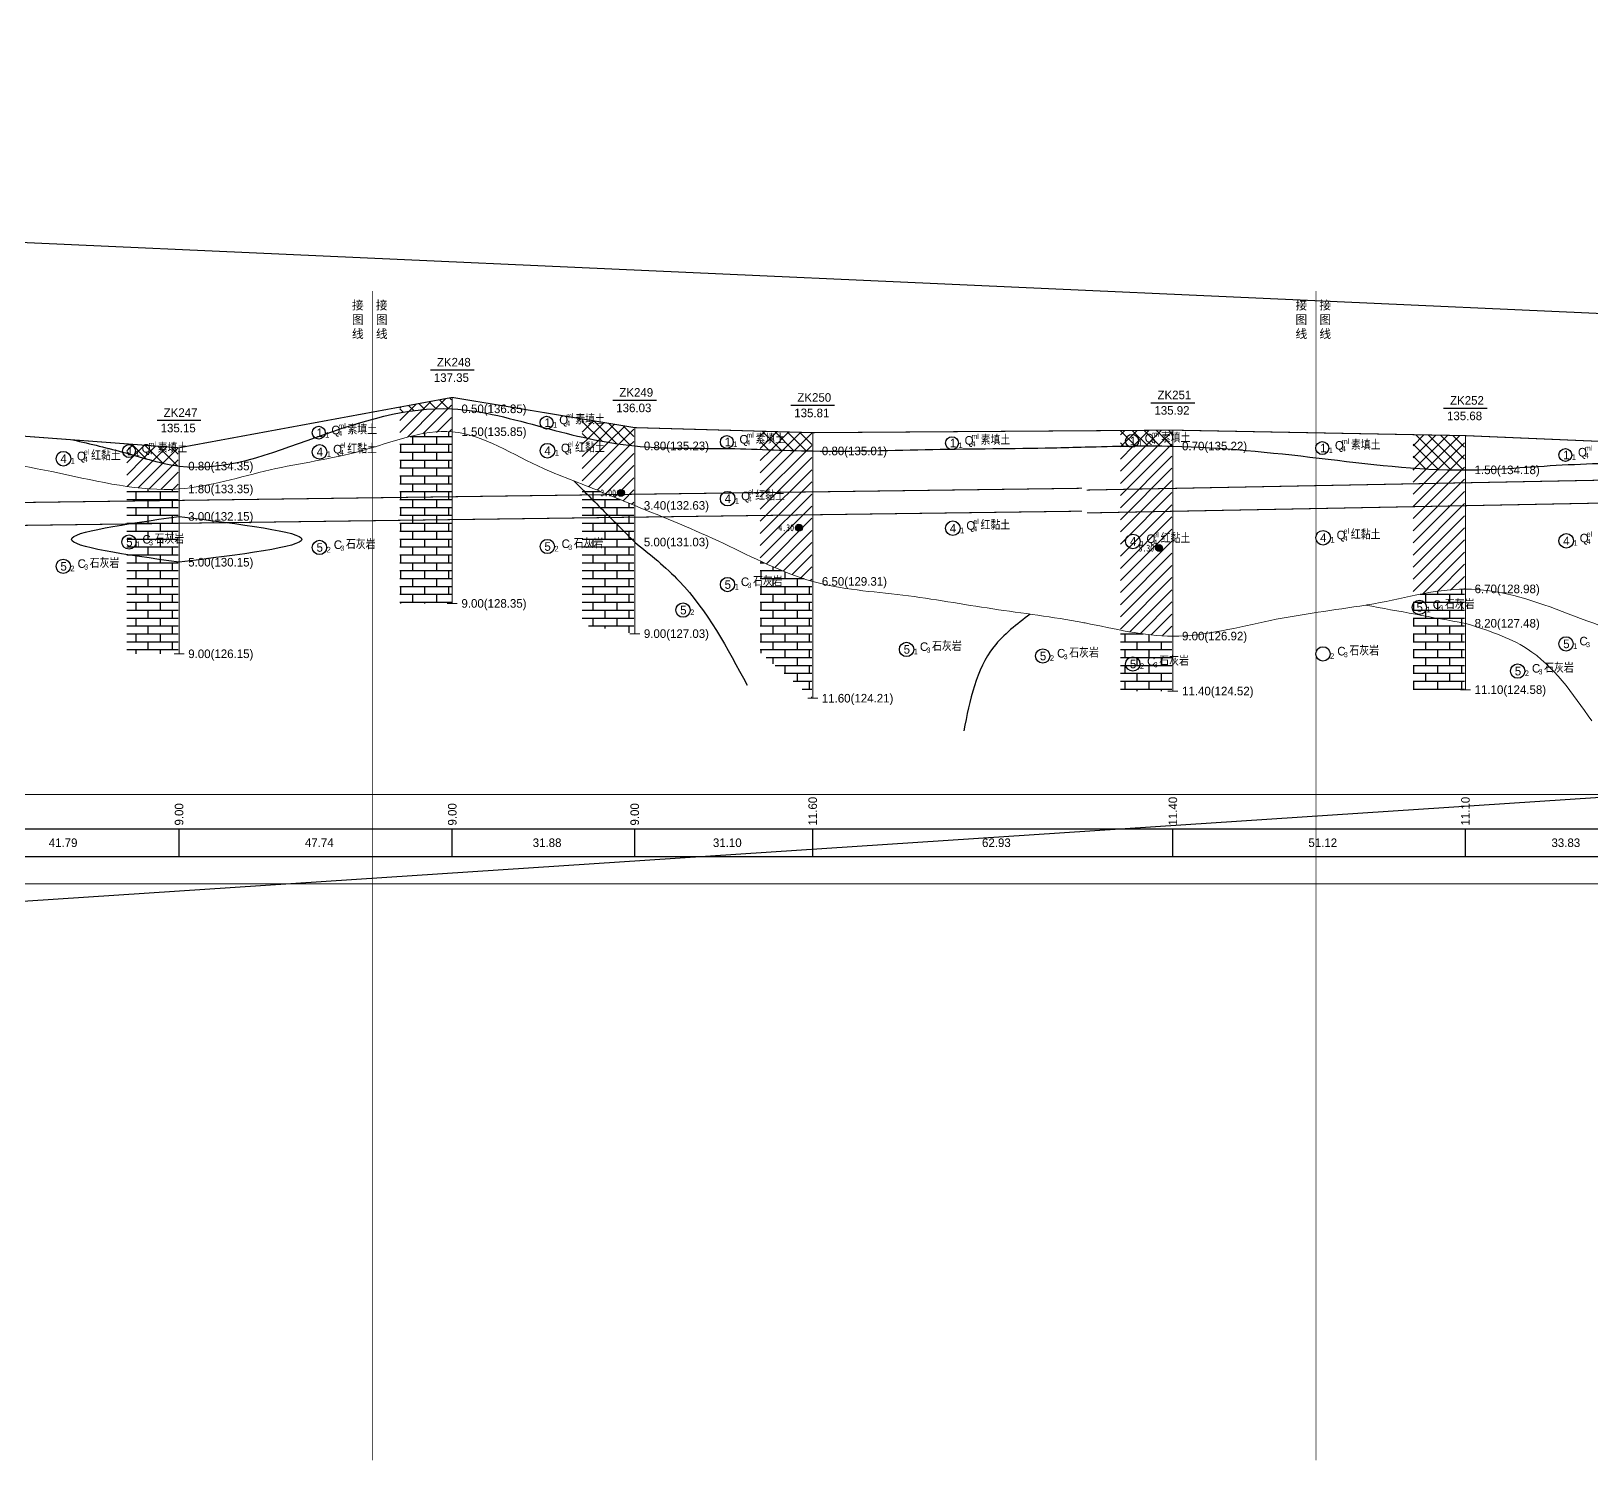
# Model space of a CAD drawing. Header units: inches. Extents: x -205 to 12199, y -11610 to -150.
# Drawn here: x 960 to 1414.4, y -9450.6 to -9034.3 of the extents above; entities that cross this region are included whole.
import ezdxf

# ---------------------------------------------------------------- set-up
doc = ezdxf.new("R2010")
doc.units = ezdxf.units.IN
doc.header["$MEASUREMENT"] = 0
for name, pattern in [('ACAD_ISO03W100', [30, 12, -18]), ('ACAD_ISO05W100', [34, 24, -3, 0.5, -3, 0.5, -3]), ('ACAD_ISO12W100', [21, 12, -3, 0, -3, 0, -3])]:
    doc.linetypes.add(name, pattern=pattern)
for name, color, linetype in [('GiCAD_PouMian', 7, 'Continuous'), ('GICAD_QUYANG', 7, 'Continuous'), ('地质-图框', 7, 'Continuous'), ('地质-地层符号', 3, 'Continuous'), ('地质-地层线', 7, 'Continuous'), ('地质-地面线', 7, 'Continuous'), ('地质-填充花纹', 4, 'Continuous'), ('地质-文字', 7, 'Continuous'), ('地质-标注栏', 7, 'Continuous'), ('地质-钻孔', 7, 'Continuous'), ('挡墙底', 7, 'Continuous'), ('管底', 7, 'Continuous'), ('红线', 1, 'ACAD_ISO05W100')]:
    doc.layers.add(name, color=color, linetype=linetype)
doc.styles.add('LZ_PMT_LINE', font='', dxfattribs={"height": 2})
doc.styles.get("Standard").update_dxf_attribs({"font": ''})
doc.styles.add('地层编号', font='Comfont.shx', dxfattribs={"width": 0.7, "height": 2.5, "bigfont": 'Hztxt12a.shx'})
doc.styles.add('层底标注', font='Comfont.shx', dxfattribs={"width": 0.7, "height": 2.5, "bigfont": 'Hztxt12a.shx'})
doc.styles.add('岩土名称', font='Comfont.shx', dxfattribs={"width": 0.7, "height": 2.5, "bigfont": 'Hztxt12a.shx'})
doc.styles.add('时代', font='Comfont.shx', dxfattribs={"width": 0.7, "height": 2.5, "bigfont": 'Hztxt12a.shx'})
doc.styles.add('标注栏数据', font='Comfont.shx', dxfattribs={"width": 0.7, "height": 2.5, "bigfont": 'Hztxt12a.shx'})
doc.styles.add('钻孔标注', font='Comfont.shx', dxfattribs={"width": 0.7, "height": 2.5, "bigfont": 'Hztxt12a.shx'})
doc.styles.get('LZ_PMT_LINE').set_extended_font_data('SimSun')
doc.styles.get('Standard').set_extended_font_data('SimSun')
doc.linetypes.add('bzhjcx', pattern='A,0.001,[2,XX1.shx,S=1,R=0,X=1,Y=0],-2', length=2.001)
doc.linetypes.add('swx', pattern='A,7,-1.5,["●",LZ_PMT_LINE,S=0.05,R=0,X=0,Y=0],-1.5', length=10)
pattern_1 = [(0, (-5340.9341, -12402.1851), (0, 2.3), []), (90, (-5340.934, -12402.185), (-3.5, 2.3), [2.3, -2.3])]
pattern_2 = [(45, (-5340.9341, -12402.1851), (-1.76776695, 1.76776695), [])]
pattern_3 = [(45, (-5340.9341, -12402.1851), (-1.76776695, 1.76776695), []), (135, (-5340.9341, -12402.1851), (-1.76776695, -1.76776695), [])]
pattern_4 = [(45, (-5430.9341, -12402.1851), (-1.76776695, 1.76776695), [])]
pattern_5 = [(0, (-5430.9341, -12402.1851), (0, 2.3), []), (90, (-5430.934, -12402.185), (-3.5, 2.3), [2.3, -2.3])]
pattern_6 = [(45, (-5430.9341, -12402.1851), (-1.76776695, 1.76776695), []), (135, (-5430.9341, -12402.1851), (-1.76776695, -1.76776695), [])]

# ---------------------------------------------------------------- blocks, each defined once
blk = doc.blocks.new('gkqy_yuan.dwg不标')
at = {"layer": 'GiCAD_PouMian'}
h = blk.add_hatch(color=7, dxfattribs=at)
edge = h.paths.add_edge_path()
edge.add_arc((0, 0), 1, 0, 360)
at = {"layer": 'GICAD_QUYANG', "color": 7}
blk.add_circle((0, 0), 1, dxfattribs=at)

msp = doc.modelspace()

# ---------------------------------------------------------------- hatches: boundary and pattern name
at = {"layer": '地质-填充花纹', "linetype": 'Continuous'}
h = msp.add_hatch(dxfattribs=at)
h.set_pattern_fill('GKSTT', scale=0.5, style=0, pattern_type=2)
h.set_pattern_definition(pattern_3)
h.paths.add_polyline_path([(1082.3239, -9144.28097), (1076.66324, -9144.30057), (1071.6852, -9144.75608), (1067.3239, -9145.45773), (1067.3239, -9143.7581), (1082.3239, -9140.99285)])
h = msp.add_hatch(dxfattribs=at)
h.set_pattern_fill('GKNXT', scale=0.5, style=0, pattern_type=2)
h.set_pattern_definition(pattern_2)
h.paths.add_polyline_path([(1082.3239, -9150.95724), (1075.33448, -9151.25001), (1070.43825, -9152.25408), (1067.3239, -9153.12472), (1067.3239, -9145.45773), (1071.6852, -9144.75608), (1076.66324, -9144.30057), (1082.3239, -9144.28097)])
h = msp.add_hatch(dxfattribs=at)
h.set_pattern_fill('GKSTT', scale=0.5, style=0, pattern_type=2)
h.set_pattern_definition(pattern_3)
h.paths.add_polyline_path([(1135.4519, -9149.70541), (1135.4519, -9155.04628), (1128.63034, -9154.12197), (1123.7152, -9153.20615), (1120.4519, -9152.49015), (1120.4519, -9147.22083)])
h = msp.add_hatch(dxfattribs=at)
h.set_pattern_fill('GKSHY', scale=0.5, style=0, pattern_type=2)
h.set_pattern_definition(pattern_1)
h.paths.add_polyline_path([(1082.3239, -9200.94677), (1067.3239, -9200.94677), (1067.3239, -9153.12472), (1070.43825, -9152.25408), (1075.33448, -9151.25001), (1082.3239, -9150.95724)])
h = msp.add_hatch(dxfattribs=at)
h.set_pattern_fill('GKNXT', scale=0.5, style=0, pattern_type=2)
h.set_pattern_definition(pattern_2)
h.paths.add_polyline_path([(1123.7152, -9153.20615), (1128.63034, -9154.12197), (1135.4519, -9155.04628), (1135.4519, -9172.31106), (1127.28067, -9168.96315), (1122.6445, -9167.09076), (1120.4519, -9166.22688), (1120.4519, -9152.49015)])
h = msp.add_hatch(dxfattribs=at)
h.set_pattern_fill('GKSTT', scale=0.5, style=0, pattern_type=2)
h.set_pattern_definition(pattern_3)
h.paths.add_polyline_path([(1187.28628, -9151.20642), (1187.28628, -9156.54092), (1181.60993, -9156.4067), (1176.61263, -9156.24252), (1172.28628, -9156.092), (1172.28628, -9150.78199)])
h = msp.add_hatch(dxfattribs=at)
h.set_pattern_fill('GKSTT', scale=0.5, style=0, pattern_type=2)
h.set_pattern_definition(pattern_6)
h.paths.add_polyline_path([(1292.1639, -9155.14345), (1286.85239, -9155.0718), (1281.85244, -9155.08293), (1277.1639, -9155.14587), (1277.1639, -9150.58679), (1292.1639, -9150.4819)])
h = msp.add_hatch(dxfattribs=at)
h.set_pattern_fill('GKSTT', scale=0.5, style=0, pattern_type=2)
h.set_pattern_definition(pattern_6)
h.paths.add_polyline_path([(1377.36394, -9152.0755), (1377.36394, -9162.07583), (1369.84516, -9161.94452), (1364.8519, -9161.68708), (1362.36394, -9161.5048), (1362.36394, -9151.7938)])
h = msp.add_hatch(dxfattribs=at)
h.set_pattern_fill('GKSTT', scale=0.5, style=0, pattern_type=2)
h.set_pattern_definition(pattern_3)
h.paths.add_polyline_path([(1002.7645, -9155.59485), (1002.7645, -9160.89885), (997.16473, -9159.82358), (992.33958, -9158.51417), (987.7645, -9157.19057), (987.7645, -9154.47498)])
h = msp.add_hatch(dxfattribs=at)
h.set_pattern_fill('GKNXT', scale=0.5, style=0, pattern_type=2)
h.set_pattern_definition(pattern_2)
h.paths.add_polyline_path([(992.33958, -9158.51417), (997.16473, -9159.82358), (1002.7645, -9160.89885), (1002.7645, -9167.61975), (997.76388, -9167.74442), (992.77269, -9167.4657), (987.80784, -9166.8789), (987.7645, -9166.87175), (987.7645, -9157.19057)])
h = msp.add_hatch(dxfattribs=at)
h.set_pattern_fill('GKNXT', scale=0.5, style=0, pattern_type=2)
h.set_pattern_definition(pattern_2)
h.paths.add_polyline_path([(1176.61263, -9156.24252), (1181.60993, -9156.4067), (1187.28628, -9156.54092), (1187.28628, -9194.46102), (1179.76552, -9191.87953), (1175.16597, -9189.91978), (1172.28628, -9188.5817), (1172.28628, -9156.092)])
h = msp.add_hatch(dxfattribs=at)
h.set_pattern_fill('GKNXT', scale=0.5, style=0, pattern_type=2)
h.set_pattern_definition(pattern_4)
h.paths.add_polyline_path([(1292.1639, -9155.14345), (1292.1639, -9210.46642), (1286.53253, -9210.15703), (1281.57741, -9209.49371), (1277.1639, -9208.69784), (1277.1639, -9155.14587), (1281.85244, -9155.08293), (1286.85239, -9155.0718)])
h = msp.add_hatch(dxfattribs=at)
h.set_pattern_fill('GKNXT', scale=0.5, style=0, pattern_type=2)
h.set_pattern_definition(pattern_4)
h.paths.add_polyline_path([(1364.8519, -9161.68708), (1369.84516, -9161.94452), (1377.36394, -9162.07583), (1377.36394, -9196.76828), (1368.84194, -9197.49849), (1363.91899, -9198.37078), (1362.36394, -9198.69317), (1362.36394, -9161.5048)])
h = msp.add_hatch(dxfattribs=at)
h.set_pattern_fill('GKSHY', scale=0.5, style=0, pattern_type=2)
h.set_pattern_definition(pattern_1)
h.paths.add_polyline_path([(1122.6445, -9167.09076), (1127.28067, -9168.96315), (1135.4519, -9172.31106), (1135.4519, -9182.82856), (1130.37151, -9177.71578), (1126.84723, -9174.16903), (1121.51685, -9168.80466), (1120.4519, -9167.73292), (1120.4519, -9166.22688)])
h = msp.add_hatch(dxfattribs=at)
h.set_pattern_fill('GKSHY', scale=0.5, style=0, pattern_type=2)
h.set_pattern_definition(pattern_1)
h.paths.add_polyline_path([(987.80784, -9166.8789), (992.77269, -9167.4657), (997.76388, -9167.74442), (1002.7645, -9167.61975), (1002.7645, -9175.64926), (995.68733, -9176.66114), (990.74174, -9177.3963), (987.7645, -9177.86939), (987.7645, -9166.87175)])
h = msp.add_hatch(dxfattribs=at)
h.set_pattern_fill('GKSHY', scale=0.5, style=0, pattern_type=2)
h.set_pattern_definition(pattern_1)
h.paths.add_polyline_path([(1121.51685, -9168.80466), (1126.84723, -9174.16903), (1130.37151, -9177.71578), (1135.4519, -9182.82856), (1135.4519, -9209.70384), (1129.79843, -9208.73191), (1123.89525, -9207.74485), (1120.4519, -9207.20152), (1120.4519, -9167.73292)])
h = msp.add_hatch(dxfattribs=at)
h.set_pattern_fill('GKSHY', scale=0.5, style=0, pattern_type=2)
h.set_pattern_definition(pattern_1)
h.paths.add_polyline_path([(1002.7645, -9188.91127), (998.06438, -9188.2423), (993.11659, -9187.5216), (988.17423, -9186.76454), (987.7645, -9186.69596), (987.7645, -9177.86939), (990.74174, -9177.3963), (995.68733, -9176.66114), (1002.7645, -9175.64926)])
h = msp.add_hatch(dxfattribs=at)
h.set_pattern_fill('GKSHY', scale=0.5, style=0, pattern_type=2)
h.set_pattern_definition(pattern_1)
h.paths.add_polyline_path([(988.17423, -9186.76454), (993.11659, -9187.5216), (998.06438, -9188.2423), (1002.7645, -9188.91127), (1002.7645, -9215.61352), (987.7645, -9215.61352), (987.7645, -9186.69596)])
h = msp.add_hatch(dxfattribs=at)
h.set_pattern_fill('GKSHY', scale=0.5, style=0, pattern_type=2)
h.set_pattern_definition(pattern_1)
h.paths.add_polyline_path([(1175.16597, -9189.91978), (1179.76552, -9191.87953), (1187.28628, -9194.46102), (1187.28628, -9228.32754), (1172.28628, -9215.17025), (1172.28628, -9188.5817)])
h = msp.add_hatch(dxfattribs=at)
h.set_pattern_fill('GKSHY', scale=0.5, style=0, pattern_type=2)
h.set_pattern_definition(pattern_5)
h.paths.add_polyline_path([(1377.36394, -9206.70108), (1368.00945, -9204.98829), (1363.09121, -9204.08776), (1362.36394, -9203.9546), (1362.36394, -9198.69317), (1363.91899, -9198.37078), (1368.84194, -9197.49849), (1377.36394, -9196.76828)])
h = msp.add_hatch(dxfattribs=at)
h.set_pattern_fill('GKSHY', scale=0.5, style=0, pattern_type=2)
h.set_pattern_definition(pattern_5)
h.paths.add_polyline_path([(1363.09121, -9204.08776), (1368.00945, -9204.98829), (1377.36394, -9206.70108), (1377.36394, -9226.0802), (1362.36394, -9226.0802), (1362.36394, -9203.9546)])
h = msp.add_hatch(dxfattribs=at)
h.set_pattern_fill('GKSHY', scale=0.5, style=0, pattern_type=2)
h.set_pattern_definition(pattern_5)
h.paths.add_polyline_path([(1281.57741, -9209.49371), (1286.53253, -9210.15703), (1292.1639, -9210.46642), (1292.1639, -9226.48015), (1277.1639, -9226.48015), (1277.1639, -9208.69784)])

# ---------------------------------------------------------------- linework, layer by layer
msp.add_spline([(1250.86349, -9204.0598), (1240.27998, -9213.56958), (1231.5253, -9238.03474)], degree=3)
at = {"layer": '地质-地层符号', "color": 7, "linetype": 'Continuous'}
for centre, major_axis in [((1110.03924, -9148.29982), (0, 1.875)), ((1043.69554, -9151.23317), (0, 1.875)), ((1162.52042, -9153.93318), (0, 1.875)), ((1228.09728, -9154.25608), (0, 1.875)), ((1280.54285, -9153.60302), (0, 1.875)), ((969.34047, -9158.79988), (0, 2.125)), ((988.43789, -9156.57765), (0, 1.875)), ((1043.94554, -9156.8155), (0, 2.125)), ((1110.28924, -9156.46649), (0, 2.125)), ((1335.92201, -9155.70875), (0, 1.875)), ((1406.71306, -9157.70872), (0, 1.875)), ((1162.77042, -9170.43318), (0, 2.125)), ((1228.34728, -9179.03034), (0, 2.125)), ((1336.17201, -9181.80459), (0, 2.125)), ((988.45275, -9183.06724), (0, 2.08333)), ((1043.90387, -9184.64262), (0, 2.08333)), ((1110.24757, -9184.36238), (0, 2.08333)), ((1280.79285, -9182.88996), (0, 2.125)), ((1406.96306, -9182.70873), (0, 2.125)), ((969.29881, -9190.13321), (0, 2.08333)), ((1162.72876, -9195.43318), (0, 2.08333)), ((1149.77016, -9202.88318), (0, 2.08333)), ((1364.20763, -9202.07699), (0, 2.08333)), ((1406.9214, -9212.7087), (0, 2.08333)), ((1214.86586, -9214.32488), (0, 2.08333)), ((1254.52502, -9216.2389), (0, 2.08333)), ((1336.13034, -9215.63792), (0, 2.08333)), ((1280.75118, -9218.57369), (0, 2.08333)), ((1392.82588, -9220.6421), (0, 2.08333))]:
    msp.add_ellipse(centre, major_axis=major_axis, ratio=1, dxfattribs=at)
at = {"layer": '地质-地层线', "color": 7, "lineweight": 25}
for points, knots in [([(1266.85562, -9155.38164), (1275.38052, -9155.1588), (1298.15641, -9154.60023), (1335.00698, -9158.40569), (1372.77871, -9163.40825), (1405.78723, -9160.19384), (1435.73955, -9159.95414), (1466.79256, -9153.71042), (1499.69498, -9149.48924), (1531.75427, -9142.81224), (1563.76078, -9143.73323), (1588.65635, -9141.02135), (1602.92332, -9142.68599), (1606.85562, -9143.28539)], [298.564283754, 298.564283754, 298.564283754, 298.564283754, 324.128907391, 366.869751148, 409.610594905, 437.839756472, 466.06891804, 499.286247146, 532.503576253, 565.72090536, 597.005381034, 628.289856709, 640.227264169, 640.227264169, 640.227264169, 640.227264169]), ([(972.05862, -9153.30241), (977.21969, -9154.48777), (987.54183, -9156.85849), (1010.9731, -9164.67256), (1042.84067, -9152.10443), (1078.11957, -9140.80838), (1109.18282, -9149.9179), (1135.16152, -9156.2083), (1161.658, -9155.44889), (1190.52969, -9157.05562), (1222.5028, -9155.86389), (1248.92892, -9155.85903), (1263.72181, -9155.46356), (1266.85562, -9155.38164)], [0, 0, 0, 0, 15.94289524, 31.88579048, 72.528994173, 113.172197865, 140.279505561, 167.386813258, 193.314379315, 219.241945372, 254.204266045, 289.166586718, 298.564283754, 298.564283754, 298.564283754, 298.564283754])]:
    msp.add_open_spline(points, degree=3, knots=knots, dxfattribs=at)
at = {"layer": '地质-地层线', "color": 7, "linetype": 'bzhjcx', "lineweight": 0}
for points, knots in [([(926.85562, -9158.44477), (929.02717, -9158.3845), (942.85141, -9158.29132), (968.13575, -9162.47986), (1000.484, -9170.74747), (1029.53926, -9161.14538), (1055.95184, -9157.88211), (1083.49502, -9146.11948), (1103.2012, -9159.68714), (1120.95388, -9166.3247), (1138.51586, -9173.61255), (1161.75828, -9182.95127), (1186.46728, -9196.31923), (1213.89168, -9198.00523), (1239.93935, -9202.80635), (1257.66798, -9204.86122), (1266.63525, -9206.58094), (1266.85562, -9206.62356)], [462.505859848, 462.505859848, 462.505859848, 462.505859848, 469.045196407, 504.173040576, 539.300884746, 566.396353847, 593.491822948, 620.587292049, 649.237786666, 658.787951538, 677.888281283, 706.069340384, 734.250399485, 760.770657981, 787.290916477, 813.811174973, 814.479339142, 814.479339142, 814.479339142, 814.479339142]), ([(1266.85562, -9206.62356), (1275.38197, -9208.27282), (1293.38187, -9212.90652), (1320.59594, -9205.19199), (1339.5327, -9202.87754), (1358.4648, -9199.84219), (1377.83375, -9193.7577), (1405.60622, -9202.67617), (1434.07801, -9214.99888), (1458.46624, -9196.66441), (1477.38611, -9189.21276), (1493.80097, -9181.05374), (1510.11927, -9174.80663), (1534.43824, -9153.81475), (1551.79468, -9175.74993), (1572.76565, -9188.31917), (1586.78318, -9204.27601), (1602.77321, -9204.20741), (1606.85562, -9203.72572)], [814.479339142, 814.479339142, 814.479339142, 814.479339142, 840.331433469, 869.098024341, 897.210832883, 897.864615213, 926.631206086, 955.569383834, 984.507561581, 1011.805738438, 1039.103915294, 1046.903394395, 1066.40209215, 1093.700269006, 1125.67022648, 1130.998552726, 1168.296836445, 1180.636197901, 1180.636197901, 1180.636197901, 1180.636197901])]:
    msp.add_open_spline(points, degree=3, knots=knots, dxfattribs=at)
at = {"layer": '地质-地层线', "color": 7}
for points in [[(1117.99257, -9165.25791), (1126.84723, -9174.16903), (1135.7019, -9183.08015)], [(1003.0145, -9188.94685), (971.67167, -9182.28018), (1003.0145, -9175.61352)], [(1003.0145, -9175.61352), (1038.81623, -9182.28018), (1003.0145, -9188.94685)], [(1135.7019, -9183.08015), (1148.65999, -9194.44638), (1168.42435, -9224.75464)]]:
    msp.add_spline(points, degree=3, dxfattribs=at)
at = {"layer": '地质-地层线', "color": 7, "lineweight": 0}
for points in [[(1348.56848, -9201.42866), (1363.09121, -9204.08776), (1377.61394, -9206.74686)], [(1377.61394, -9206.74686), (1395.57192, -9214.12943), (1414.4107, -9235.13928)]]:
    msp.add_spline(points, degree=3, dxfattribs=at)
at = {"layer": '地质-地面线', "color": 0, "linetype": 'Continuous', "const_width": 0.3}
for points in [[(1266.85562, -9150.65887), (1292.4139, -9150.48015), (1377.61394, -9152.08019), (1433.99601, -9154.48009), (1532.49222, -9136.0135), (1595.02919, -9138.68013), (1606.85562, -9138.97159)], [(926.85562, -9150.98041), (933.36378, -9150.41353), (1003.0145, -9155.61352), (1082.5739, -9140.94677), (1135.7019, -9149.74682), (1187.53628, -9151.21349), (1266.85562, -9150.65887)]]:
    msp.add_lwpolyline(points, dxfattribs=at)
at = {"layer": '地质-标注栏', "color": 7, "linetype": 'Continuous', "const_width": 0.3}
for points in [[(886.85541, -9256.61336), (1276.85541, -9256.61336)], [(1226.85541, -9256.61336), (1616.85541, -9256.61336)], [(886.85541, -9282.61336), (1276.85541, -9282.61336)], [(1226.85541, -9282.61336), (1616.85541, -9282.61336)]]:
    msp.add_lwpolyline(points, dxfattribs=at)
at = {"layer": '地质-标注栏', "color": 7, "linetype": 'Continuous'}
for points in [[(886.85541, -9266.61336), (1276.85541, -9266.61336)], [(1003.0145, -9274.61336), (1003.0145, -9266.61336)], [(1003.0145, -9274.61336), (1003.0145, -9266.61336)], [(1082.5739, -9274.61336), (1082.5739, -9266.61336)], [(1082.5739, -9274.61336), (1082.5739, -9266.61336)], [(1135.7019, -9274.61336), (1135.7019, -9266.61336)], [(1135.7019, -9274.61336), (1135.7019, -9266.61336)], [(1187.53628, -9274.61336), (1187.53628, -9266.61336)], [(1187.53628, -9274.61336), (1187.53628, -9266.61336)], [(1226.85541, -9266.61336), (1616.85541, -9266.61336)], [(1292.4139, -9274.61336), (1292.4139, -9266.61336)], [(1292.4139, -9274.61336), (1292.4139, -9266.61336)], [(1377.61394, -9274.61336), (1377.61394, -9266.61336)], [(1377.61394, -9274.61336), (1377.61394, -9266.61336)], [(886.85541, -9274.61336), (1276.85541, -9274.61336)], [(1226.85541, -9274.61336), (1616.85541, -9274.61336)]]:
    msp.add_lwpolyline(points, dxfattribs=at)
at = {"layer": '地质-钻孔', "color": 7, "linetype": 'Continuous'}
for p, q in [((1076.21088, -9132.94686), (1088.93696, -9132.94686)), ((1129.33881, -9141.74691), (1142.06488, -9141.74691)), ((1181.17328, -9143.21346), (1193.89936, -9143.21346)), ((1286.05072, -9142.48006), (1298.7768, -9142.48006)), ((996.65131, -9147.61361), (1009.37738, -9147.61361)), ((1371.25092, -9144.08016), (1383.97699, -9144.08016))]:
    msp.add_line(p, q, dxfattribs=at)
at = {"layer": '地质-钻孔', "color": 7, "const_width": 0.3, "flags": 128}
for points in [[(1082.5739, -9140.94677), (1082.5739, -9200.94677)], [(1135.7019, -9149.74682), (1135.7019, -9209.74682)], [(1187.53628, -9151.21349), (1187.53628, -9228.54683)], [(1292.4139, -9150.48016), (1292.4139, -9226.48015)], [(1377.61394, -9152.08019), (1377.61394, -9226.0802)], [(1003.0145, -9155.61352), (1003.0145, -9215.61352)]]:
    msp.add_lwpolyline(points, dxfattribs=at)
at = {"layer": '地质-钻孔', "color": 7, "linetype": 'Continuous', "const_width": 0.3, "flags": 128}
for points in [[(1081.0739, -9200.94677), (1084.0739, -9200.94677)], [(1134.2019, -9209.74682), (1137.2019, -9209.74682)], [(1001.5145, -9215.61352), (1004.5145, -9215.61352)], [(1186.03628, -9228.54683), (1189.03628, -9228.54683)], [(1290.9139, -9226.48015), (1293.9139, -9226.48015)], [(1376.11394, -9226.0802), (1379.11394, -9226.0802)]]:
    msp.add_lwpolyline(points, dxfattribs=at)
at = {"layer": '挡墙底', "linetype": 'ACAD_ISO12W100', "const_width": 0.3}
for points in [[(1267.45011, -9174.58731), (1607.31988, -9168.07029)], [(926.45307, -9178.62824), (1266.0052, -9174.07197)]]:
    msp.add_lwpolyline(points, dxfattribs=at)
at = {"layer": '管底'}
for points in [[(-198.22635, -9363.82566), (4802.01627, -9034.32052)], [(-93.03196, -9048.34204), (4879.15883, -9272.68595)]]:
    msp.add_lwpolyline(points, dxfattribs=at)
at = {"layer": '管底', "linetype": 'swx', "const_width": 0.3}
for points in [[(1267.32231, -9167.92254), (1607.19209, -9161.40552)], [(926.36363, -9171.96284), (1265.91576, -9167.40657)]]:
    msp.add_lwpolyline(points, dxfattribs=at)
at = {"layer": '红线', "linetype": 'ACAD_ISO03W100', "ltscale": 0.4, "const_width": 0.2}
for points in [[(1059.34625, -9109.92654), (1059.34625, -9450.47837)], [(1334.10372, -9109.92654), (1334.10372, -9450.47837)]]:
    msp.add_lwpolyline(points, dxfattribs=at)

# ---------------------------------------------------------------- block references
at = {"layer": '地质-图框', "linetype": 'Continuous'}
for p in [(1131.7019, -9168.74682), (1183.53628, -9178.88016), (1288.4139, -9184.81349)]:
    msp.add_blockref('gkqy_yuan.dwg不标', p, dxfattribs=at)

# ---------------------------------------------------------------- texts
at = {"layer": '地质-图框', "color": 0, "linetype": 'Continuous', "width": 0.7}
for s, p in [('3.00', (1125.69743, -9169.74682)), ('4.30', (1177.53181, -9179.88016)), ('5.30', (1282.40943, -9185.81349))]:
    msp.add_text(s, height=2, dxfattribs=at).set_placement(p)
at = {"layer": '地质-地层符号', "color": 7, "linetype": 'Continuous'}
for s, height, style, p in [('1', 2.5, '地层编号', (1109.41424, -9149.54982)), ('Q', 2.5, '时代', (1113.72674, -9148.74982)), ('素填土', 2.5, '岩土名称', (1118.3934, -9148.74982)), ('1', 2.5, '地层编号', (1043.07054, -9152.48317)), ('1', 1.625, '地层编号', (1045.57054, -9152.68317)), ('Q', 2.5, '时代', (1047.38304, -9151.68317)), ('素填土', 2.5, '岩土名称', (1052.0497, -9151.68317)), ('1', 1.625, '地层编号', (1111.91424, -9149.74982)), ('Q', 2.5, '时代', (1166.20792, -9154.38318)), ('素填土', 2.5, '岩土名称', (1170.87459, -9154.38318)), ('Q', 2.5, '时代', (1231.78478, -9154.70608)), ('素填土', 2.5, '岩土名称', (1236.45145, -9154.70608)), ('1', 2.5, '地层编号', (1279.91785, -9154.85302)), ('Q', 2.5, '时代', (1284.23035, -9154.05302)), ('素填土', 2.5, '岩土名称', (1288.89701, -9154.05302)), ('Q', 2.5, '时代', (973.27797, -9159.24988)), ('红黏土', 2.5, '岩土名称', (977.40297, -9159.24988)), ('1', 2.5, '地层编号', (987.81289, -9157.82765)), ('1', 1.625, '地层编号', (990.31289, -9158.02765)), ('Q', 2.5, '时代', (992.12539, -9157.02765)), ('素填土', 2.5, '岩土名称', (996.79206, -9157.02765)), ('4', 2.5, '地层编号', (1043.07054, -9158.0655)), ('1', 1.625, '地层编号', (1046.07054, -9158.2655)), ('Q', 2.5, '时代', (1047.88304, -9157.2655)), ('红黏土', 2.5, '岩土名称', (1052.00804, -9157.2655)), ('4', 2.5, '地层编号', (1109.41424, -9157.71649)), ('1', 1.625, '地层编号', (1112.41424, -9157.91649)), ('Q', 2.5, '时代', (1114.22674, -9156.91649)), ('红黏土', 2.5, '岩土名称', (1118.35174, -9156.91649)), ('1', 2.5, '地层编号', (1161.89542, -9155.18318)), ('1', 1.625, '地层编号', (1164.39542, -9155.38318)), ('1', 2.5, '地层编号', (1227.47228, -9155.50608)), ('1', 1.625, '地层编号', (1229.97228, -9155.70608)), ('1', 1.625, '地层编号', (1282.41785, -9155.05302)), ('1', 2.5, '地层编号', (1335.29701, -9156.95875)), ('1', 1.625, '地层编号', (1337.79701, -9157.15875)), ('Q', 2.5, '时代', (1339.60951, -9156.15875)), ('素填土', 2.5, '岩土名称', (1344.27618, -9156.15875)), ('1', 2.5, '地层编号', (1406.08806, -9158.95872)), ('Q', 2.5, '时代', (1410.40056, -9158.15872)), ('4', 2.5, '地层编号', (968.46547, -9160.04988)), ('1', 1.625, '地层编号', (971.46547, -9160.24988)), ('1', 1.625, '地层编号', (1408.58806, -9159.15872)), ('4', 2.5, '地层编号', (1161.89542, -9171.68318)), ('1', 1.625, '地层编号', (1164.89542, -9171.88318)), ('Q', 2.5, '时代', (1166.70792, -9170.88318)), ('红黏土', 2.5, '岩土名称', (1170.83292, -9170.88318)), ('4', 2.5, '地层编号', (1227.47228, -9180.28034)), ('1', 1.625, '地层编号', (1230.47228, -9180.48034)), ('Q', 2.5, '时代', (1232.28478, -9179.48034)), ('红黏土', 2.5, '岩土名称', (1236.40978, -9179.48034)), ('Q', 2.5, '时代', (1340.10951, -9182.25459)), ('红黏土', 2.5, '岩土名称', (1344.23451, -9182.25459)), ('5', 2.5, '地层编号', (987.61942, -9184.31724)), ('1', 1.625, '地层编号', (990.53609, -9184.51724)), ('C', 2.5, '时代', (992.34859, -9183.51724)), ('石灰岩', 2.5, '岩土名称', (995.89025, -9183.51724)), ('5', 2.5, '地层编号', (1043.07054, -9185.89262)), ('2', 1.625, '地层编号', (1045.9872, -9186.09262)), ('C', 2.5, '时代', (1048.07054, -9185.09262)), ('石灰岩', 2.5, '岩土名称', (1051.6122, -9185.09262)), ('5', 2.5, '地层编号', (1109.41424, -9185.61238)), ('2', 1.625, '地层编号', (1112.3309, -9185.81238)), ('C', 2.5, '时代', (1114.41424, -9184.81238)), ('石灰岩', 2.5, '岩土名称', (1117.9559, -9184.81238)), ('4', 2.5, '地层编号', (1279.91785, -9184.13996)), ('1', 1.625, '地层编号', (1282.91785, -9184.33996)), ('Q', 2.5, '时代', (1284.73035, -9183.33996)), ('红黏土', 2.5, '岩土名称', (1288.85535, -9183.33996)), ('4', 2.5, '地层编号', (1335.29701, -9183.05459)), ('1', 1.625, '地层编号', (1338.29701, -9183.25459)), ('4', 2.5, '地层编号', (1406.08806, -9183.95873)), ('1', 1.625, '地层编号', (1409.08806, -9184.15873)), ('Q', 2.5, '时代', (1410.90056, -9183.15873)), ('5', 2.5, '地层编号', (968.46547, -9191.38321)), ('C', 2.5, '时代', (973.46547, -9190.58321)), ('石灰岩', 2.5, '岩土名称', (977.00714, -9190.58321)), ('2', 1.625, '地层编号', (971.38214, -9191.58321)), ('C', 2.5, '时代', (1166.62459, -9195.88318)), ('石灰岩', 2.5, '岩土名称', (1170.16626, -9195.88318)), ('5', 2.5, '地层编号', (1161.89542, -9196.68318)), ('1', 1.625, '地层编号', (1164.81209, -9196.88318)), ('5', 2.5, '地层编号', (1148.93683, -9204.13318)), ('5', 2.5, '地层编号', (1363.3743, -9203.32699)), ('1', 1.625, '地层编号', (1366.29097, -9203.52699)), ('C', 2.5, '时代', (1368.10347, -9202.52699)), ('石灰岩', 2.5, '岩土名称', (1371.64513, -9202.52699)), ('2', 1.625, '地层编号', (1151.85349, -9204.33318)), ('5', 2.5, '地层编号', (1406.08806, -9213.9587)), ('C', 2.5, '时代', (1410.81723, -9213.1587)), ('5', 2.5, '地层编号', (1214.03252, -9215.57488)), ('1', 1.625, '地层编号', (1216.94919, -9215.77488)), ('C', 2.5, '时代', (1218.76169, -9214.77488)), ('石灰岩', 2.5, '岩土名称', (1222.30336, -9214.77488)), ('5', 2.5, '地层编号', (1253.69169, -9217.4889)), ('2', 1.625, '地层编号', (1256.60836, -9217.6889)), ('C', 2.5, '时代', (1258.69169, -9216.6889)), ('石灰岩', 2.5, '岩土名称', (1262.23336, -9216.6889)), ('石灰岩', 2.5, '岩土名称', (1288.45951, -9219.02369)), ('2', 1.625, '地层编号', (1338.21368, -9217.08792)), ('C', 2.5, '时代', (1340.29701, -9216.08792)), ('石灰岩', 2.5, '岩土名称', (1343.83868, -9216.08792)), ('1', 1.625, '地层编号', (1409.00473, -9214.1587)), ('5', 2.5, '地层编号', (1279.91785, -9219.82369)), ('2', 1.625, '地层编号', (1282.83451, -9220.02369)), ('C', 2.5, '时代', (1284.91785, -9219.02369)), ('5', 2.5, '地层编号', (1391.99255, -9221.8921)), ('2', 1.625, '地层编号', (1394.90921, -9222.0921)), ('C', 2.5, '时代', (1396.99255, -9221.0921)), ('石灰岩', 2.5, '岩土名称', (1400.53421, -9221.0921))]:
    msp.add_text(s, height=height, dxfattribs=dict(at, style=style)).set_placement(p)
at = {"layer": '地质-地层符号', "color": 7, "linetype": 'Continuous', "style": '时代', "width": 0.8}
for s, p in [('4', (1115.76007, -9149.24982)), ('ml', (1115.76007, -9147.08315)), ('4', (1049.41637, -9152.18317)), ('ml', (1049.41637, -9150.0165)), ('ml', (1168.24126, -9152.71651)), ('ml', (1233.81812, -9153.03942)), ('ml', (1286.26368, -9152.38635)), ('el', (975.31131, -9157.58321)), ('4', (994.15873, -9157.52765)), ('ml', (994.15873, -9155.36099)), ('4', (1049.91637, -9157.7655)), ('el', (1049.91637, -9155.59883)), ('4', (1116.26007, -9157.41649)), ('el', (1116.26007, -9155.24982)), ('4', (1168.24126, -9154.88318)), ('4', (1233.81812, -9155.20608)), ('4', (1286.26368, -9154.55302)), ('4', (1341.64284, -9156.65875)), ('ml', (1341.64284, -9154.49209)), ('4', (1412.4339, -9158.65872)), ('ml', (1412.4339, -9156.49206)), ('4', (975.31131, -9159.74988)), ('4', (1168.74126, -9171.38318)), ('el', (1168.74126, -9169.21651)), ('4', (1234.31812, -9179.98034)), ('el', (1234.31812, -9177.81367)), ('el', (1342.14284, -9180.58792)), ('el', (1412.9339, -9181.49206)), ('3', (994.29859, -9184.01724)), ('3', (1050.02054, -9185.59262)), ('3', (1116.36424, -9185.31238)), ('4', (1286.76368, -9183.83996)), ('el', (1286.76368, -9181.6733)), ('4', (1342.14284, -9182.75459)), ('4', (1412.9339, -9183.65873)), ('3', (975.41547, -9191.08321)), ('3', (1168.57459, -9196.38318)), ('3', (1370.05347, -9203.02699)), ('3', (1220.71169, -9215.27488)), ('3', (1260.64169, -9217.1889)), ('3', (1342.24701, -9216.58792)), ('3', (1412.76723, -9213.6587)), ('3', (1286.86785, -9219.52369)), ('3', (1398.94255, -9221.5921))]:
    msp.add_text(s, height=1.5, dxfattribs=at).set_placement(p)
at = {"layer": '地质-文字', "color": 7, "linetype": 'Continuous', "style": '层底标注'}
for s, p in [('0.50(136.85)', (1085.25024, -9145.51646)), ('1.50(135.85)', (1085.25024, -9152.18313)), ('0.80(135.23)', (1138.37823, -9156.31651)), ('0.80(135.01)', (1190.21262, -9157.78318)), ('0.70(135.22)', (1295.09699, -9156.35874)), ('0.80(134.35)', (1005.69083, -9162.18321)), ('1.50(134.18)', (1380.29703, -9163.29211)), ('1.80(133.35)', (1005.69083, -9168.84988)), ('3.00(132.15)', (1005.69083, -9176.84988)), ('3.40(132.63)', (1138.37823, -9173.64984)), ('5.00(131.03)', (1138.37823, -9184.31651)), ('5.00(130.15)', (1005.69083, -9190.18321)), ('6.50(129.31)', (1190.21262, -9195.78318)), ('6.70(128.98)', (1380.29703, -9197.95877)), ('9.00(128.35)', (1085.25024, -9202.18313)), ('8.20(127.48)', (1380.29703, -9207.95877)), ('9.00(127.03)', (1138.37823, -9210.98318)), ('9.00(126.92)', (1295.09699, -9211.69207)), ('9.00(126.15)', (1005.69083, -9216.84988)), ('11.40(124.52)', (1295.09699, -9227.69207)), ('11.10(124.58)', (1380.29703, -9227.29211)), ('11.60', (1190.18628, -9229.79683)), ('11.60(124.21)', (1190.21262, -9229.78319))]:
    msp.add_text(s, height=2.5, dxfattribs=at).set_placement(p)
at = {"layer": '地质-标注栏', "color": 7, "linetype": 'Continuous', "style": '标注栏数据'}
for s, p in [('9.00', (1004.2645, -9265.61336)), ('9.00', (1083.8239, -9265.61336)), ('9.00', (1136.9519, -9265.61336)), ('11.60', (1188.78628, -9265.61336)), ('11.40', (1293.6639, -9265.61336)), ('11.10', (1378.86394, -9265.61336))]:
    msp.add_text(s, height=2.5, rotation=90.0000025, dxfattribs=at).set_placement(p)
for s, p in [('41.79', (965.06065, -9271.86336)), ('47.74', (1039.66571, -9271.86336)), ('31.88', (1106.00941, -9271.86336)), ('31.10', (1158.4906, -9271.86336)), ('62.93', (1236.8466, -9271.86336)), ('51.12', (1331.88543, -9271.86336)), ('33.83', (1402.67648, -9271.86336))]:
    msp.add_text(s, height=2.5, dxfattribs=at).set_placement(p)
at = {"layer": '地质-钻孔', "color": 7, "linetype": 'Continuous', "style": '钻孔标注'}
for s, p in [('ZK248', (1078.10463, -9131.94677)), ('137.35', (1077.21078, -9136.44677)), ('ZK249', (1131.23262, -9140.74682)), ('ZK251', (1287.94463, -9141.48016)), ('136.03', (1130.33877, -9145.24682)), ('ZK250', (1183.06701, -9142.21349)), ('135.92', (1287.05077, -9145.98016)), ('ZK252', (1373.14467, -9143.08019)), ('ZK247', (998.54522, -9146.61352)), ('135.81', (1182.17315, -9146.71349)), ('135.68', (1372.25081, -9147.58019)), ('135.15', (997.65137, -9151.11352))]:
    msp.add_text(s, height=2.5, dxfattribs=at).set_placement(p)
at = {"layer": '红线', "char_height": 2.5, "attachment_point": 1}
for insert in [(1053.37022, -9112.87028), (1060.33554, -9112.87028), (1328.12769, -9112.87028), (1335.09301, -9112.87028)]:
    msp.add_mtext_dynamic_manual_height_columns('接图线', width=3.594619, gutter_width=12.5, heights=[0], dxfattribs=dict(at, insert=insert))

doc.saveas('drawing.dxf')
